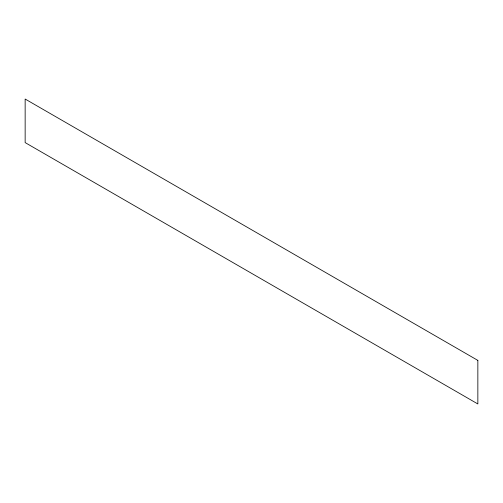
<?xml version="1.0" encoding="UTF-8"?>
<svg xmlns="http://www.w3.org/2000/svg" width="503" height="503" viewBox="0 0 503 503"><rect width="100%" height="100%" fill="white"/><g stroke="black" fill="none" stroke-linecap="round" stroke-linejoin="round"><path stroke-width="0.75" d="M477.85 360.4L25.15 99.034L25.15 142.601L477.85 403.966L477.85 360.4"/></g></svg>
